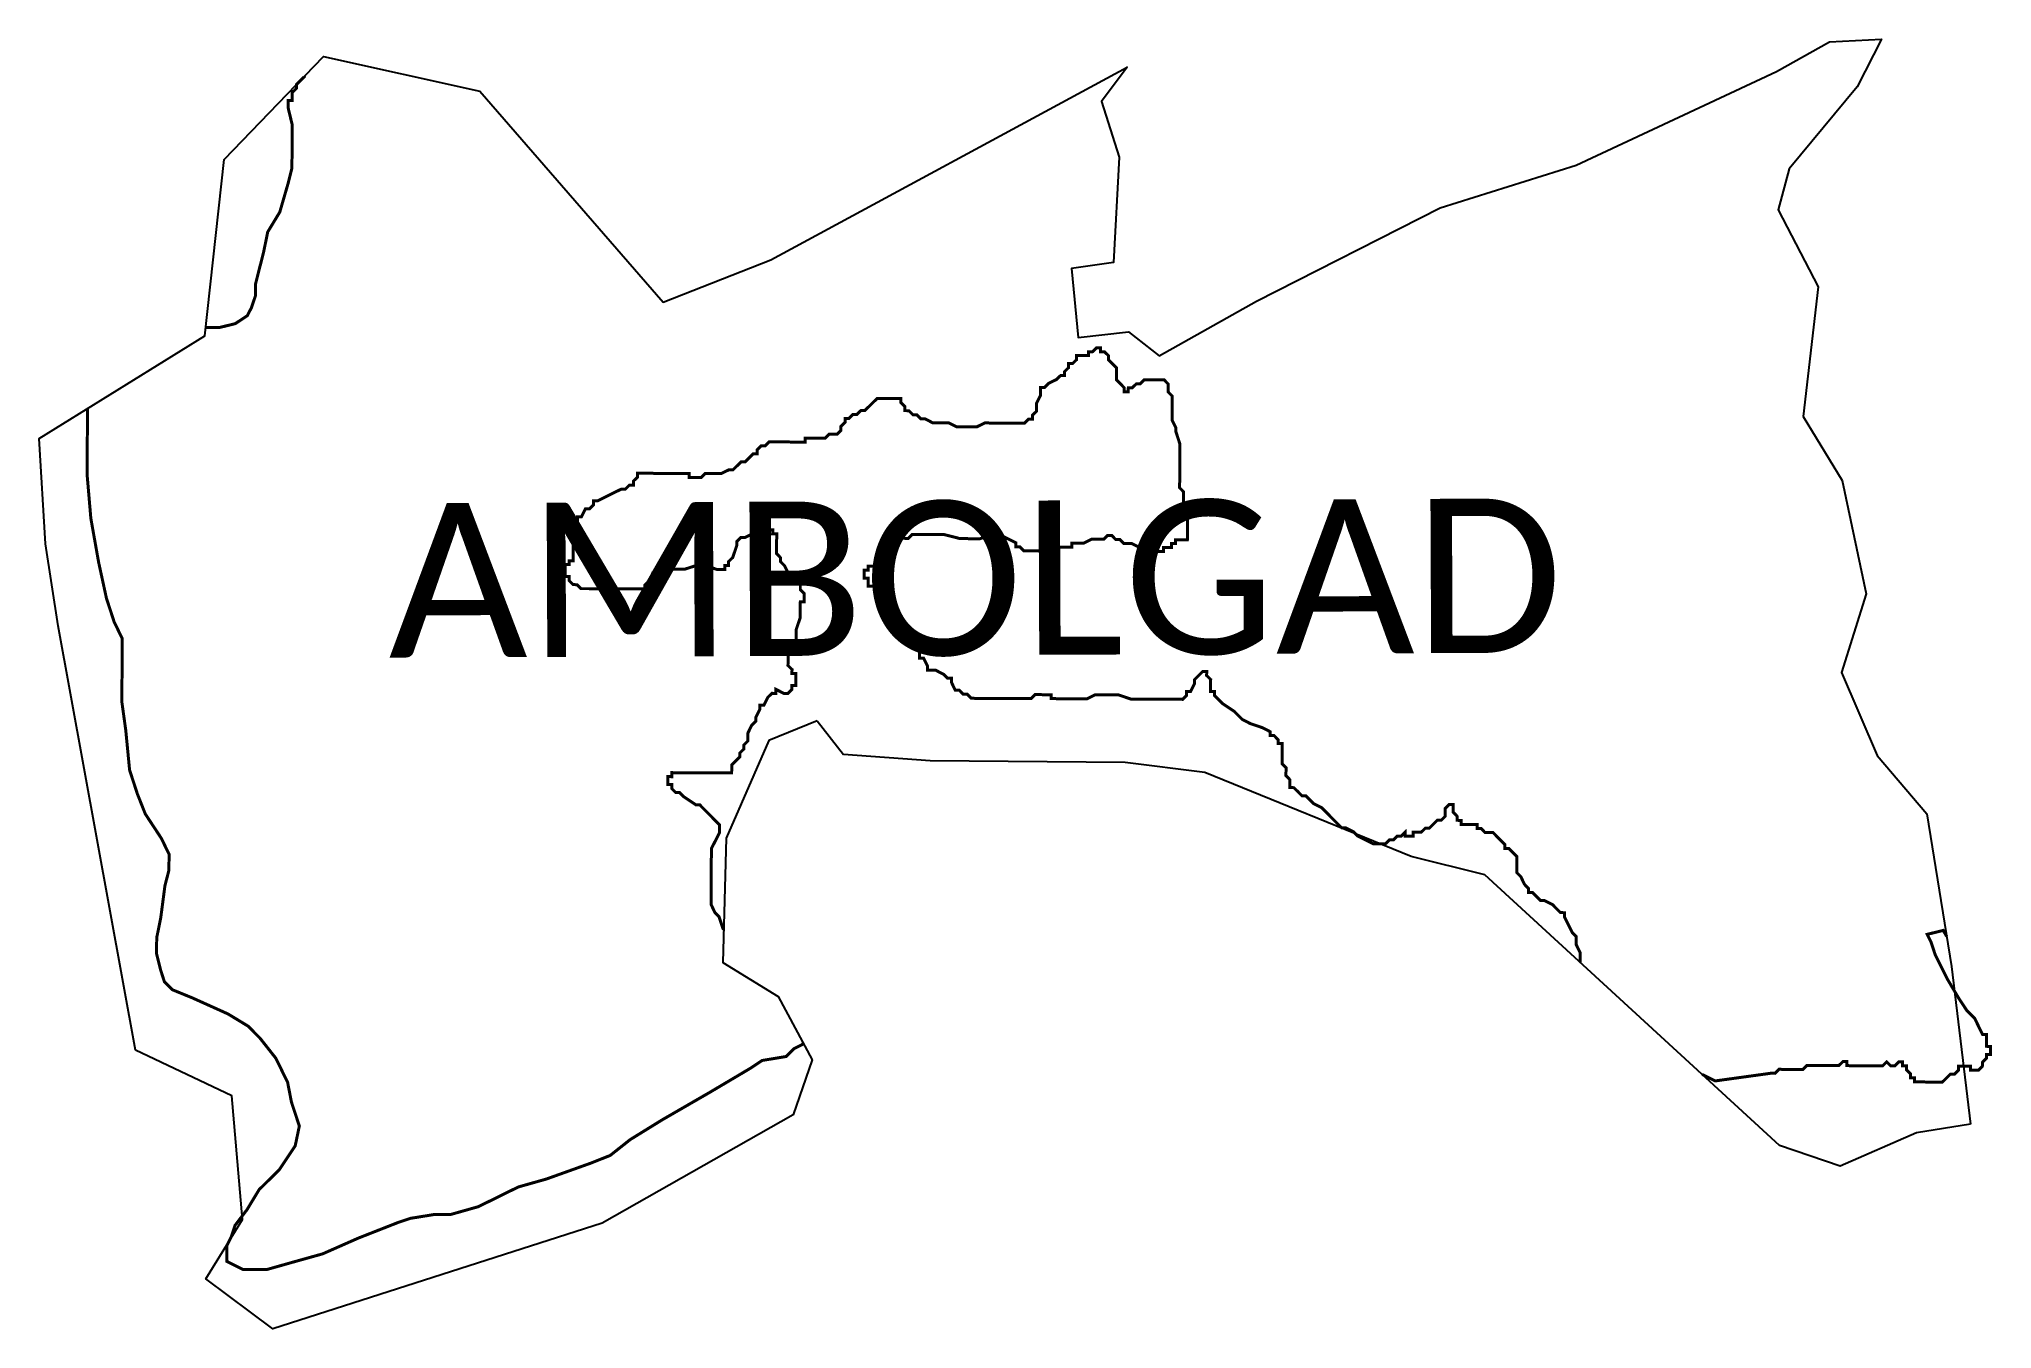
# Model space of a CAD drawing. Header units: metres. Extents: x 321038 to 323013, y 1840017 to 1841321.
import ezdxf

# ---------------------------------------------------------------- set-up
doc = ezdxf.new("R2010")
doc.units = ezdxf.units.M
for name, color, linetype in [('HAZARDS LINE', 1, 'Continuous'), ('village', 3, 'Continuous'), ('VILLAGE NAME', 250, 'Continuous')]:
    doc.layers.add(name, color=color, linetype=linetype)
doc.styles.get("Standard").update_dxf_attribs({"font": 'simplex.shx'})

msp = doc.modelspace()

# ---------------------------------------------------------------- linework, layer by layer
at = {"color": 3, "true_color": 0x00ff00, "flags": 128}
msp.add_lwpolyline([(321824.7, 1840632.3), (321851.5, 1840598.1)], dxfattribs=at)
at = {"layer": 'HAZARDS LINE', "lineweight": 18}
for points in [[(321206.4, 1841029.6, 3.03, 3.03, 0), (321208, 1841029.9, 3.03, 3.03, 0), (321220.2, 1841029.8, 3.03, 3.03, 0), (321236.3, 1841033.8, 3.03, 3.03, 0), (321248.4, 1841041.8, 3.03, 3.03, 0), (321252.5, 1841049.8, 3.03, 3.03, 0), (321256.6, 1841061.9, 3.03, 3.03, 0), (321256.7, 1841074, 3.03, 3.03, 0), (321260.8, 1841090.1, 3.03, 3.03, 0), (321264.9, 1841106.2, 3.03, 3.03, 0), (321269, 1841126.4, 3.03, 3.03, 0), (321281.2, 1841146.5, 3.03, 3.03, 0), (321289.4, 1841174.7, 3.03, 3.03, 0), (321293.5, 1841190.8, 3.03, 3.03, 0), (321293.6, 1841202.9, 3.03, 3.03, 0), (321293.7, 1841219.1, 3.03, 3.03, 0), (321293.7, 1841235.2, 3.03, 3.03, 0), (321289.8, 1841251.4, 3.03, 3.03, 0), (321289.8, 1841259.4, 3.03, 3.03, 0), (321293.9, 1841259.4, 3.03, 3.03, 0), (321293.9, 1841267.5, 3.03, 3.03, 0), (321298, 1841271.5, 3.03, 3.03, 0), (321298, 1841275.5, 3.03, 3.03, 0), (321302, 1841279.5, 3.03, 3.03, 0), (321306.1, 1841283.6, 3.03, 3.03, 0), (321306.1, 1841283.7, 3.03, 3.03, 0)], [(322596.6, 1840387.9, 3.03, 3.03, 0), (322596.7, 1840397.8, 3.03, 3.03, 0), (322592.7, 1840405.9, 3.03, 3.03, 0), (322592.7, 1840414, 3.03, 3.03, 0), (322588.7, 1840418, 3.03, 3.03, 0), (322584.7, 1840426.1, 3.03, 3.03, 0), (322580.7, 1840434.2, 3.03, 3.03, 0), (322580.7, 1840438.2, 3.03, 3.03, 0), (322576.7, 1840438.3, 3.03, 3.03, 0), (322572.7, 1840442.3, 3.03, 3.03, 0), (322568.7, 1840446.4, 3.03, 3.03, 0), (322560.6, 1840450.4, 3.03, 3.03, 0), (322556.6, 1840450.5, 3.03, 3.03, 0), (322552.6, 1840454.5, 3.03, 3.03, 0), (322548.6, 1840458.6, 3.03, 3.03, 0), (322544.5, 1840458.6, 3.03, 3.03, 0), (322544.5, 1840462.6, 3.03, 3.03, 0), (322540.5, 1840466.7, 3.03, 3.03, 0), (322536.5, 1840474.8, 3.03, 3.03, 0), (322532.5, 1840478.8, 3.03, 3.03, 0), (322532.5, 1840482.9, 3.03, 3.03, 0), (322532.6, 1840486.9, 3.03, 3.03, 0), (322532.6, 1840490.9, 3.03, 3.03, 0), (322532.6, 1840495, 3.03, 3.03, 0), (322528.6, 1840499, 3.03, 3.03, 0), (322524.6, 1840503.1, 3.03, 3.03, 0), (322520.5, 1840503.1, 3.03, 3.03, 0), (322520.6, 1840507.1, 3.03, 3.03, 0), (322516.5, 1840511.2, 3.03, 3.03, 0), (322512.5, 1840515.2, 3.03, 3.03, 0), (322508.5, 1840519.3, 3.03, 3.03, 0), (322504.5, 1840519.3, 3.03, 3.03, 0), (322500.4, 1840519.3, 3.03, 3.03, 0), (322496.4, 1840523.4, 3.03, 3.03, 0), (322492.4, 1840523.4, 3.03, 3.03, 0), (322492.4, 1840527.4, 3.03, 3.03, 0), (322488.4, 1840527.5, 3.03, 3.03, 0), (322484.3, 1840527.5, 3.03, 3.03, 0), (322480.3, 1840527.5, 3.03, 3.03, 0), (322476.3, 1840527.5, 3.03, 3.03, 0), (322476.3, 1840531.5, 3.03, 3.03, 0), (322472.3, 1840531.6, 3.03, 3.03, 0), (322472.3, 1840535.6, 3.03, 3.03, 0), (322468.3, 1840539.7, 3.03, 3.03, 0), (322468.3, 1840543.7, 3.03, 3.03, 0), (322468.3, 1840547.7, 3.03, 3.03, 0), (322464.3, 1840547.7, 3.03, 3.03, 0), (322460.2, 1840543.7, 3.03, 3.03, 0), (322460.2, 1840539.7, 3.03, 3.03, 0), (322460.2, 1840535.7, 3.03, 3.03, 0), (322456.1, 1840531.6, 3.03, 3.03, 0), (322452.1, 1840531.7, 3.03, 3.03, 0), (322448, 1840527.6, 3.03, 3.03, 0), (322444, 1840523.6, 3.03, 3.03, 0), (322440, 1840523.6, 3.03, 3.03, 0), (322435.9, 1840519.6, 3.03, 3.03, 0), (322431.9, 1840519.7, 3.03, 3.03, 0), (322427.8, 1840519.7, 3.03, 3.03, 0), (322427.8, 1840515.6, 3.03, 3.03, 0), (322423.8, 1840515.7, 3.03, 3.03, 0), (322419.8, 1840515.7, 3.03, 3.03, 0), (322419.8, 1840519.7, 3.03, 3.03, 0), (322415.7, 1840515.7, 3.03, 3.03, 0), (322411.7, 1840515.7, 3.03, 3.03, 0), (322407.6, 1840511.7, 3.03, 3.03, 0), (322403.6, 1840511.7, 3.03, 3.03, 0), (322399.5, 1840507.7, 3.03, 3.03, 0), (322395.5, 1840507.7, 3.03, 3.03, 0), (322391.5, 1840507.7, 3.03, 3.03, 0), (322387.4, 1840507.8, 3.03, 3.03, 0), (322379.4, 1840511.8, 3.03, 3.03, 0), (322371.3, 1840515.9, 3.03, 3.03, 0), (322367.3, 1840520, 3.03, 3.03, 0), (322359.3, 1840524, 3.03, 3.03, 0), (322355.3, 1840524.1, 3.03, 3.03, 0), (322347.2, 1840532.2, 3.03, 3.03, 0), (322339.2, 1840540.3, 3.03, 3.03, 0), (322335.2, 1840544.3, 3.03, 3.03, 0), (322327.1, 1840548.4, 3.03, 3.03, 0), (322323.1, 1840552.5, 3.03, 3.03, 0), (322319.1, 1840556.5, 3.03, 3.03, 0), (322315.1, 1840556.5, 3.03, 3.03, 0), (322311.1, 1840560.6, 3.03, 3.03, 0), (322307, 1840564.6, 3.03, 3.03, 0), (322303, 1840564.7, 3.03, 3.03, 0), (322303, 1840568.7, 3.03, 3.03, 0), (322303, 1840572.7, 3.03, 3.03, 0), (322299, 1840576.8, 3.03, 3.03, 0), (322299.1, 1840580.8, 3.03, 3.03, 0), (322299.1, 1840584.8, 3.03, 3.03, 0), (322295.1, 1840588.9, 3.03, 3.03, 0), (322295.1, 1840597, 3.03, 3.03, 0), (322295.1, 1840601, 3.03, 3.03, 0), (322295.1, 1840605, 3.03, 3.03, 0), (322295.2, 1840609.1, 3.03, 3.03, 0), (322291.1, 1840609.1, 3.03, 3.03, 0), (322291.1, 1840613.1, 3.03, 3.03, 0), (322287.1, 1840617.2, 3.03, 3.03, 0), (322283.1, 1840617.2, 3.03, 3.03, 0), (322283.1, 1840621.2, 3.03, 3.03, 0), (322275.1, 1840625.3, 3.03, 3.03, 0), (322263, 1840629.4, 3.03, 3.03, 0), (322254.9, 1840633.5, 3.03, 3.03, 0), (322250.9, 1840637.5, 3.03, 3.03, 0), (322246.9, 1840641.6, 3.03, 3.03, 0), (322234.8, 1840649.7, 3.03, 3.03, 0), (322230.8, 1840653.8, 3.03, 3.03, 0), (322226.8, 1840657.8, 3.03, 3.03, 0), (322226.8, 1840661.8, 3.03, 3.03, 0), (322222.8, 1840661.9, 3.03, 3.03, 0), (322222.8, 1840665.9, 3.03, 3.03, 0), (322222.8, 1840669.9, 3.03, 3.03, 0), (322222.9, 1840674, 3.03, 3.03, 0), (322218.8, 1840678, 3.03, 3.03, 0), (322218.9, 1840682.1, 3.03, 3.03, 0), (322214.8, 1840682.1, 3.03, 3.03, 0), (322210.8, 1840678.1, 3.03, 3.03, 0), (322206.7, 1840674, 3.03, 3.03, 0), (322206.7, 1840670, 3.03, 3.03, 0), (322202.6, 1840662, 3.03, 3.03, 0), (322198.6, 1840662, 3.03, 3.03, 0), (322198.6, 1840657.9, 3.03, 3.03, 0), (322194.5, 1840653.9, 3.03, 3.03, 0), (322190.5, 1840654, 3.03, 3.03, 0), (322186.5, 1840654, 3.03, 3.03, 0), (322178.4, 1840654, 3.03, 3.03, 0), (322166.3, 1840654.1, 3.03, 3.03, 0), (322162.3, 1840654.1, 3.03, 3.03, 0), (322158.2, 1840654.1, 3.03, 3.03, 0), (322154.2, 1840654.1, 3.03, 3.03, 0), (322150.2, 1840654.1, 3.03, 3.03, 0), (322146.1, 1840654.2, 3.03, 3.03, 0), (322142.1, 1840654.2, 3.03, 3.03, 0), (322130, 1840658.3, 3.03, 3.03, 0), (322126, 1840658.3, 3.03, 3.03, 0), (322121.9, 1840658.3, 3.03, 3.03, 0), (322113.9, 1840658.4, 3.03, 3.03, 0), (322109.8, 1840658.4, 3.03, 3.03, 0), (322105.8, 1840658.4, 3.03, 3.03, 0), (322097.7, 1840654.4, 3.03, 3.03, 0), (322093.7, 1840654.4, 3.03, 3.03, 0), (322089.6, 1840654.4, 3.03, 3.03, 0), (322081.6, 1840654.5, 3.03, 3.03, 0), (322077.5, 1840654.5, 3.03, 3.03, 0), (322073.5, 1840654.5, 3.03, 3.03, 0), (322065.4, 1840654.6, 3.03, 3.03, 0), (322061.4, 1840654.6, 3.03, 3.03, 0), (322061.4, 1840658.6, 3.03, 3.03, 0), (322057.4, 1840658.6, 3.03, 3.03, 0), (322053.4, 1840658.6, 3.03, 3.03, 0), (322049.3, 1840658.7, 3.03, 3.03, 0), (322045.3, 1840658.7, 3.03, 3.03, 0), (322041.2, 1840654.7, 3.03, 3.03, 0), (322037.2, 1840654.7, 3.03, 3.03, 0), (322033.2, 1840654.7, 3.03, 3.03, 0), (322029.1, 1840654.7, 3.03, 3.03, 0), (322025.1, 1840654.7, 3.03, 3.03, 0), (322017, 1840654.8, 3.03, 3.03, 0), (322009, 1840654.8, 3.03, 3.03, 0), (322000.9, 1840654.9, 3.03, 3.03, 0), (321996.9, 1840654.9, 3.03, 3.03, 0), (321992.8, 1840654.9, 3.03, 3.03, 0), (321988.8, 1840654.9, 3.03, 3.03, 0), (321984.8, 1840654.9, 3.03, 3.03, 0), (321980.7, 1840655, 3.03, 3.03, 0), (321976.7, 1840659, 3.03, 3.03, 0), (321972.7, 1840659, 3.03, 3.03, 0), (321968.7, 1840663.1, 3.03, 3.03, 0), (321964.6, 1840663.1, 3.03, 3.03, 0), (321960.6, 1840671.2, 3.03, 3.03, 0), (321960.7, 1840675.2, 3.03, 3.03, 0), (321956.6, 1840675.3, 3.03, 3.03, 0), (321952.6, 1840679.3, 3.03, 3.03, 0), (321944.6, 1840683.4, 3.03, 3.03, 0), (321940.5, 1840683.4, 3.03, 3.03, 0), (321936.5, 1840683.4, 3.03, 3.03, 0), (321936.5, 1840687.5, 3.03, 3.03, 0), (321932.5, 1840695.5, 3.03, 3.03, 0), (321928.5, 1840695.6, 3.03, 3.03, 0), (321928.5, 1840703.6, 3.03, 3.03, 0), (321924.5, 1840707.7, 3.03, 3.03, 0), (321924.5, 1840711.7, 3.03, 3.03, 0), (321924.6, 1840715.7, 3.03, 3.03, 0), (321924.6, 1840719.8, 3.03, 3.03, 0), (321920.6, 1840723.8, 3.03, 3.03, 0), (321912.5, 1840727.9, 3.03, 3.03, 0), (321912.5, 1840731.9, 3.03, 3.03, 0), (321908.5, 1840732, 3.03, 3.03, 0), (321904.5, 1840736, 3.03, 3.03, 0), (321900.5, 1840740.1, 3.03, 3.03, 0), (321892.4, 1840748.2, 3.03, 3.03, 0), (321892.5, 1840752.2, 3.03, 3.03, 0), (321888.5, 1840760.3, 3.03, 3.03, 0), (321884.5, 1840764.4, 3.03, 3.03, 0), (321884.5, 1840768.4, 3.03, 3.03, 0), (321876.4, 1840768.4, 3.03, 3.03, 0), (321876.4, 1840772.5, 3.03, 3.03, 0), (321876.4, 1840776.5, 3.03, 3.03, 0), (321872.4, 1840776.5, 3.03, 3.03, 0), (321872.4, 1840780.6, 3.03, 3.03, 0), (321872.4, 1840784.6, 3.03, 3.03, 0), (321876.5, 1840784.6, 3.03, 3.03, 0), (321876.5, 1840788.6, 3.03, 3.03, 0), (321880.5, 1840788.6, 3.03, 3.03, 0), (321884.6, 1840788.6, 3.03, 3.03, 0), (321888.6, 1840788.5, 3.03, 3.03, 0), (321888.6, 1840792.6, 3.03, 3.03, 0), (321888.6, 1840796.6, 3.03, 3.03, 0), (321892.7, 1840800.6, 3.03, 3.03, 0), (321896.8, 1840808.7, 3.03, 3.03, 0), (321900.8, 1840808.7, 3.03, 3.03, 0), (321900.8, 1840812.7, 3.03, 3.03, 0), (321904.9, 1840812.7, 3.03, 3.03, 0), (321908.9, 1840816.7, 3.03, 3.03, 0), (321912.9, 1840816.7, 3.03, 3.03, 0), (321917, 1840816.6, 3.03, 3.03, 0), (321921, 1840820.7, 3.03, 3.03, 0), (321925.1, 1840820.6, 3.03, 3.03, 0), (321933.1, 1840820.6, 3.03, 3.03, 0), (321945.2, 1840820.5, 3.03, 3.03, 0), (321953.3, 1840820.5, 3.03, 3.03, 0), (321969.4, 1840816.4, 3.03, 3.03, 0), (321973.4, 1840816.4, 3.03, 3.03, 0), (321981.5, 1840816.3, 3.03, 3.03, 0), (321989.6, 1840816.3, 3.03, 3.03, 0), (322001.7, 1840820.3, 3.03, 3.03, 0), (322005.7, 1840820.3, 3.03, 3.03, 0), (322009.8, 1840820.2, 3.03, 3.03, 0), (322017.8, 1840816.2, 3.03, 3.03, 0), (322025.9, 1840812.1, 3.03, 3.03, 0), (322025.8, 1840808.1, 3.03, 3.03, 0), (322029.9, 1840808, 3.03, 3.03, 0), (322033.9, 1840804, 3.03, 3.03, 0), (322037.9, 1840804, 3.03, 3.03, 0), (322042, 1840803.9, 3.03, 3.03, 0), (322050, 1840803.9, 3.03, 3.03, 0), (322054.1, 1840807.9, 3.03, 3.03, 0), (322066.2, 1840807.9, 3.03, 3.03, 0), (322070.2, 1840807.8, 3.03, 3.03, 0), (322074.3, 1840807.8, 3.03, 3.03, 0), (322078.3, 1840807.8, 3.03, 3.03, 0), (322082.3, 1840807.8, 3.03, 3.03, 0), (322082.3, 1840811.8, 3.03, 3.03, 0), (322090.4, 1840811.8, 3.03, 3.03, 0), (322094.4, 1840811.8, 3.03, 3.03, 0), (322102.5, 1840815.8, 3.03, 3.03, 0), (322106.6, 1840815.7, 3.03, 3.03, 0), (322114.6, 1840815.7, 3.03, 3.03, 0), (322118.7, 1840819.7, 3.03, 3.03, 0), (322122.7, 1840819.7, 3.03, 3.03, 0), (322126.7, 1840815.6, 3.03, 3.03, 0), (322130.8, 1840815.6, 3.03, 3.03, 0), (322134.8, 1840811.6, 3.03, 3.03, 0), (322138.8, 1840811.5, 3.03, 3.03, 0), (322142.8, 1840811.5, 3.03, 3.03, 0), (322150.9, 1840807.5, 3.03, 3.03, 0), (322154.9, 1840803.4, 3.03, 3.03, 0), (322158.9, 1840803.4, 3.03, 3.03, 0), (322163, 1840803.4, 3.03, 3.03, 0), (322167, 1840803.3, 3.03, 3.03, 0), (322171, 1840803.3, 3.03, 3.03, 0), (322175.1, 1840803.3, 3.03, 3.03, 0), (322175.1, 1840807.3, 3.03, 3.03, 0), (322179.1, 1840807.3, 3.03, 3.03, 0), (322183.2, 1840807.3, 3.03, 3.03, 0), (322183.2, 1840811.3, 3.03, 3.03, 0), (322187.2, 1840811.3, 3.03, 3.03, 0), (322187.2, 1840815.3, 3.03, 3.03, 0), (322191.3, 1840815.3, 3.03, 3.03, 0), (322195.3, 1840815.3, 3.03, 3.03, 0), (322199.3, 1840815.3, 3.03, 3.03, 0), (322199.4, 1840819.3, 3.03, 3.03, 0), (322199.4, 1840827.4, 3.03, 3.03, 0), (322199.4, 1840831.4, 3.03, 3.03, 0), (322199.4, 1840835.5, 3.03, 3.03, 0), (322195.5, 1840851.6, 3.03, 3.03, 0), (322195.5, 1840859.7, 3.03, 3.03, 0), (322195.5, 1840863.7, 3.03, 3.03, 0), (322191.5, 1840867.8, 3.03, 3.03, 0), (322191.5, 1840871.8, 3.03, 3.03, 0), (322191.6, 1840875.8, 3.03, 3.03, 0), (322191.6, 1840879.9, 3.03, 3.03, 0), (322191.6, 1840883.9, 3.03, 3.03, 0), (322191.6, 1840887.9, 3.03, 3.03, 0), (322191.6, 1840892, 3.03, 3.03, 0), (322191.7, 1840896, 3.03, 3.03, 0), (322191.7, 1840904.1, 3.03, 3.03, 0), (322191.7, 1840912.2, 3.03, 3.03, 0), (322187.8, 1840924.3, 3.03, 3.03, 0), (322187.8, 1840928.3, 3.03, 3.03, 0), (322183.8, 1840936.4, 3.03, 3.03, 0), (322183.8, 1840940.4, 3.03, 3.03, 0), (322183.8, 1840944.5, 3.03, 3.03, 0), (322183.9, 1840952.5, 3.03, 3.03, 0), (322183.9, 1840956.6, 3.03, 3.03, 0), (322183.9, 1840960.6, 3.03, 3.03, 0), (322179.9, 1840964.7, 3.03, 3.03, 0), (322179.9, 1840968.7, 3.03, 3.03, 0), (322179.9, 1840972.7, 3.03, 3.03, 0), (322175.9, 1840976.8, 3.03, 3.03, 0), (322171.9, 1840976.8, 3.03, 3.03, 0), (322167.8, 1840976.8, 3.03, 3.03, 0), (322159.8, 1840976.9, 3.03, 3.03, 0), (322155.7, 1840976.9, 3.03, 3.03, 0), (322151.7, 1840972.9, 3.03, 3.03, 0), (322147.7, 1840972.9, 3.03, 3.03, 0), (322143.6, 1840968.9, 3.03, 3.03, 0), (322139.6, 1840968.9, 3.03, 3.03, 0), (322139.5, 1840964.9, 3.03, 3.03, 0), (322135.5, 1840964.9, 3.03, 3.03, 0), (322135.5, 1840968.9, 3.03, 3.03, 0), (322131.5, 1840973, 3.03, 3.03, 0), (322127.5, 1840977, 3.03, 3.03, 0), (322127.5, 1840981, 3.03, 3.03, 0), (322127.5, 1840985.1, 3.03, 3.03, 0), (322127.6, 1840989.1, 3.03, 3.03, 0), (322123.5, 1840993.2, 3.03, 3.03, 0), (322119.5, 1840997.2, 3.03, 3.03, 0), (322119.6, 1841001.3, 3.03, 3.03, 0), (322115.5, 1841005.3, 3.03, 3.03, 0), (322111.5, 1841005.3, 3.03, 3.03, 0), (322111.5, 1841009.4, 3.03, 3.03, 0), (322107.5, 1841009.4, 3.03, 3.03, 0), (322103.4, 1841005.4, 3.03, 3.03, 0), (322099.4, 1841005.4, 3.03, 3.03, 0), (322099.4, 1841001.4, 3.03, 3.03, 0), (322095.4, 1841001.4, 3.03, 3.03, 0), (322087.3, 1841001.4, 3.03, 3.03, 0), (322087.3, 1840997.4, 3.03, 3.03, 0), (322083.2, 1840993.4, 3.03, 3.03, 0), (322079.2, 1840993.4, 3.03, 3.03, 0), (322079.2, 1840989.3, 3.03, 3.03, 0), (322075.1, 1840985.3, 3.03, 3.03, 0), (322075.1, 1840981.3, 3.03, 3.03, 0), (322071.1, 1840981.3, 3.03, 3.03, 0), (322067, 1840977.3, 3.03, 3.03, 0), (322058.9, 1840973.3, 3.03, 3.03, 0), (322054.9, 1840969.3, 3.03, 3.03, 0), (322050.8, 1840969.3, 3.03, 3.03, 0), (322050.8, 1840965.3, 3.03, 3.03, 0), (322050.8, 1840961.2, 3.03, 3.03, 0), (322046.7, 1840953.2, 3.03, 3.03, 0), (322046.7, 1840949.2, 3.03, 3.03, 0), (322046.7, 1840945.1, 3.03, 3.03, 0), (322042.6, 1840941.1, 3.03, 3.03, 0), (322042.6, 1840937.1, 3.03, 3.03, 0), (322038.6, 1840937.1, 3.03, 3.03, 0), (322034.5, 1840933.1, 3.03, 3.03, 0), (322030.5, 1840933.1, 3.03, 3.03, 0), (322026.4, 1840933.1, 3.03, 3.03, 0), (322022.4, 1840933.1, 3.03, 3.03, 0), (322018.4, 1840933.2, 3.03, 3.03, 0), (322010.3, 1840933.2, 3.03, 3.03, 0), (322006.3, 1840933.2, 3.03, 3.03, 0), (322002.2, 1840933.2, 3.03, 3.03, 0), (321998.2, 1840933.3, 3.03, 3.03, 0), (321994.2, 1840933.3, 3.03, 3.03, 0), (321986.1, 1840929.3, 3.03, 3.03, 0), (321982.1, 1840929.3, 3.03, 3.03, 0), (321978, 1840929.3, 3.03, 3.03, 0), (321970, 1840929.4, 3.03, 3.03, 0), (321965.9, 1840929.4, 3.03, 3.03, 0), (321957.9, 1840933.4, 3.03, 3.03, 0), (321949.8, 1840933.5, 3.03, 3.03, 0), (321945.8, 1840933.5, 3.03, 3.03, 0), (321941.7, 1840933.5, 3.03, 3.03, 0), (321933.7, 1840937.6, 3.03, 3.03, 0), (321929.7, 1840937.6, 3.03, 3.03, 0), (321925.6, 1840941.7, 3.03, 3.03, 0), (321921.6, 1840941.7, 3.03, 3.03, 0), (321917.6, 1840945.7, 3.03, 3.03, 0), (321913.6, 1840945.8, 3.03, 3.03, 0), (321913.6, 1840949.8, 3.03, 3.03, 0), (321909.6, 1840953.9, 3.03, 3.03, 0), (321909.6, 1840957.9, 3.03, 3.03, 0), (321905.6, 1840957.9, 3.03, 3.03, 0), (321901.5, 1840957.9, 3.03, 3.03, 0), (321893.5, 1840958, 3.03, 3.03, 0), (321889.4, 1840958, 3.03, 3.03, 0), (321885.4, 1840958, 3.03, 3.03, 0), (321881.3, 1840954, 3.03, 3.03, 0), (321873.2, 1840946, 3.03, 3.03, 0), (321869.2, 1840946, 3.03, 3.03, 0), (321865.1, 1840942, 3.03, 3.03, 0), (321861.1, 1840942, 3.03, 3.03, 0), (321857.1, 1840938, 3.03, 3.03, 0), (321853, 1840938, 3.03, 3.03, 0), (321853, 1840934, 3.03, 3.03, 0), (321848.9, 1840929.9, 3.03, 3.03, 0), (321848.9, 1840925.9, 3.03, 3.03, 0), (321844.9, 1840921.9, 3.03, 3.03, 0), (321840.8, 1840921.9, 3.03, 3.03, 0), (321836.8, 1840921.9, 3.03, 3.03, 0), (321832.8, 1840917.9, 3.03, 3.03, 0), (321828.7, 1840917.9, 3.03, 3.03, 0), (321824.7, 1840918, 3.03, 3.03, 0), (321816.6, 1840918, 3.03, 3.03, 0), (321812.6, 1840918, 3.03, 3.03, 0), (321812.6, 1840914, 3.03, 3.03, 0), (321808.5, 1840914, 3.03, 3.03, 0), (321804.5, 1840914, 3.03, 3.03, 0), (321800.5, 1840914, 3.03, 3.03, 0), (321796.4, 1840914.1, 3.03, 3.03, 0), (321788.4, 1840914.1, 3.03, 3.03, 0), (321784.3, 1840914.1, 3.03, 3.03, 0), (321780.3, 1840914.1, 3.03, 3.03, 0), (321776.3, 1840914.2, 3.03, 3.03, 0), (321772.2, 1840910.1, 3.03, 3.03, 0), (321768.2, 1840910.2, 3.03, 3.03, 0), (321764.1, 1840906.1, 3.03, 3.03, 0), (321764.1, 1840902.1, 3.03, 3.03, 0), (321760.1, 1840902.1, 3.03, 3.03, 0), (321756, 1840898.1, 3.03, 3.03, 0), (321752, 1840894.1, 3.03, 3.03, 0), (321747.9, 1840894.1, 3.03, 3.03, 0), (321743.9, 1840890.1, 3.03, 3.03, 0), (321739.8, 1840886.1, 3.03, 3.03, 0), (321735.8, 1840886.1, 3.03, 3.03, 0), (321727.7, 1840882.1, 3.03, 3.03, 0), (321719.6, 1840882.1, 3.03, 3.03, 0), (321711.6, 1840882.2, 3.03, 3.03, 0), (321707.5, 1840878.2, 3.03, 3.03, 0), (321699.4, 1840878.2, 3.03, 3.03, 0), (321695.4, 1840878.2, 3.03, 3.03, 0), (321695.4, 1840882.3, 3.03, 3.03, 0), (321691.4, 1840882.3, 3.03, 3.03, 0), (321687.4, 1840882.3, 3.03, 3.03, 0), (321683.3, 1840882.3, 3.03, 3.03, 0), (321679.3, 1840882.3, 3.03, 3.03, 0), (321675.3, 1840882.4, 3.03, 3.03, 0), (321671.2, 1840882.4, 3.03, 3.03, 0), (321663.2, 1840882.4, 3.03, 3.03, 0), (321659.1, 1840882.4, 3.03, 3.03, 0), (321655.1, 1840882.5, 3.03, 3.03, 0), (321651.1, 1840882.5, 3.03, 3.03, 0), (321647, 1840882.5, 3.03, 3.03, 0), (321643, 1840882.5, 3.03, 3.03, 0), (321643, 1840878.5, 3.03, 3.03, 0), (321638.9, 1840874.5, 3.03, 3.03, 0), (321638.9, 1840870.4, 3.03, 3.03, 0), (321634.9, 1840870.5, 3.03, 3.03, 0), (321630.8, 1840866.4, 3.03, 3.03, 0), (321626.8, 1840866.5, 3.03, 3.03, 0), (321618.7, 1840862.5, 3.03, 3.03, 0), (321602.5, 1840854.5, 3.03, 3.03, 0), (321598.5, 1840854.5, 3.03, 3.03, 0), (321598.5, 1840850.5, 3.03, 3.03, 0), (321594.4, 1840846.4, 3.03, 3.03, 0), (321590.4, 1840846.5, 3.03, 3.03, 0), (321586.3, 1840838.4, 3.03, 3.03, 0), (321582.3, 1840838.4, 3.03, 3.03, 0), (321582.3, 1840834.4, 3.03, 3.03, 0), (321582.2, 1840830.4, 3.03, 3.03, 0), (321582.2, 1840826.3, 3.03, 3.03, 0), (321578.2, 1840822.3, 3.03, 3.03, 0), (321578.1, 1840818.3, 3.03, 3.03, 0), (321578.1, 1840810.2, 3.03, 3.03, 0), (321578.1, 1840806.2, 3.03, 3.03, 0), (321578.1, 1840802.1, 3.03, 3.03, 0), (321578, 1840798.1, 3.03, 3.03, 0), (321578, 1840794.1, 3.03, 3.03, 0), (321574, 1840794.1, 3.03, 3.03, 0), (321574, 1840790.1, 3.03, 3.03, 0), (321569.9, 1840790.1, 3.03, 3.03, 0), (321569.9, 1840786, 3.03, 3.03, 0), (321569.9, 1840782, 3.03, 3.03, 0), (321569.9, 1840778, 3.03, 3.03, 0), (321573.9, 1840778, 3.03, 3.03, 0), (321573.9, 1840773.9, 3.03, 3.03, 0), (321577.9, 1840769.9, 3.03, 3.03, 0), (321581.9, 1840769.8, 3.03, 3.03, 0), (321586, 1840765.8, 3.03, 3.03, 0), (321590, 1840765.8, 3.03, 3.03, 0), (321594, 1840765.8, 3.03, 3.03, 0), (321598.1, 1840765.7, 3.03, 3.03, 0), (321606.1, 1840765.7, 3.03, 3.03, 0), (321610.2, 1840765.7, 3.03, 3.03, 0), (321618.2, 1840765.6, 3.03, 3.03, 0), (321626.3, 1840765.6, 3.03, 3.03, 0), (321634.4, 1840765.6, 3.03, 3.03, 0), (321638.4, 1840765.5, 3.03, 3.03, 0), (321642.4, 1840765.5, 3.03, 3.03, 0), (321646.5, 1840765.5, 3.03, 3.03, 0), (321650.5, 1840765.5, 3.03, 3.03, 0), (321650.5, 1840769.5, 3.03, 3.03, 0), (321654.6, 1840773.5, 3.03, 3.03, 0), (321658.6, 1840777.5, 3.03, 3.03, 0), (321658.6, 1840781.6, 3.03, 3.03, 0), (321662.7, 1840781.6, 3.03, 3.03, 0), (321666.7, 1840781.5, 3.03, 3.03, 0), (321670.8, 1840785.6, 3.03, 3.03, 0), (321678.8, 1840785.5, 3.03, 3.03, 0), (321686.9, 1840785.5, 3.03, 3.03, 0), (321690.9, 1840785.5, 3.03, 3.03, 0), (321703.1, 1840789.4, 3.03, 3.03, 0), (321707.1, 1840789.4, 3.03, 3.03, 0), (321711.1, 1840789.4, 3.03, 3.03, 0), (321723.2, 1840785.3, 3.03, 3.03, 0), (321727.2, 1840785.3, 3.03, 3.03, 0), (321731.3, 1840785.3, 3.03, 3.03, 0), (321731.3, 1840789.3, 3.03, 3.03, 0), (321735.3, 1840789.3, 3.03, 3.03, 0), (321735.3, 1840793.3, 3.03, 3.03, 0), (321739.4, 1840797.3, 3.03, 3.03, 0), (321743.5, 1840809.4, 3.03, 3.03, 0), (321743.5, 1840813.4, 3.03, 3.03, 0), (321747.6, 1840817.5, 3.03, 3.03, 0), (321751.6, 1840817.4, 3.03, 3.03, 0), (321759.7, 1840821.4, 3.03, 3.03, 0), (321763.7, 1840821.4, 3.03, 3.03, 0), (321767.7, 1840821.4, 3.03, 3.03, 0), (321771.8, 1840825.4, 3.03, 3.03, 0), (321775.8, 1840825.4, 3.03, 3.03, 0), (321779.9, 1840825.4, 3.03, 3.03, 0), (321779.8, 1840821.3, 3.03, 3.03, 0), (321783.9, 1840821.3, 3.03, 3.03, 0), (321783.9, 1840817.3, 3.03, 3.03, 0), (321783.8, 1840813.3, 3.03, 3.03, 0), (321783.8, 1840809.2, 3.03, 3.03, 0), (321783.8, 1840805.2, 3.03, 3.03, 0), (321783.8, 1840801.2, 3.03, 3.03, 0), (321787.8, 1840797.1, 3.03, 3.03, 0), (321787.8, 1840793.1, 3.03, 3.03, 0), (321791.8, 1840789, 3.03, 3.03, 0), (321795.8, 1840780.9, 3.03, 3.03, 0), (321799.8, 1840780.9, 3.03, 3.03, 0), (321799.8, 1840776.9, 3.03, 3.03, 0), (321803.8, 1840776.8, 3.03, 3.03, 0), (321807.8, 1840772.8, 3.03, 3.03, 0), (321807.8, 1840768.8, 3.03, 3.03, 0), (321807.8, 1840764.7, 3.03, 3.03, 0), (321811.8, 1840760.7, 3.03, 3.03, 0), (321811.8, 1840752.6, 3.03, 3.03, 0), (321807.8, 1840752.6, 3.03, 3.03, 0), (321807.7, 1840744.6, 3.03, 3.03, 0), (321807.7, 1840736.5, 3.03, 3.03, 0), (321803.6, 1840724.4, 3.03, 3.03, 0), (321803.6, 1840720.4, 3.03, 3.03, 0), (321803.5, 1840716.3, 3.03, 3.03, 0), (321803.5, 1840712.3, 3.03, 3.03, 0), (321799.5, 1840704.2, 3.03, 3.03, 0), (321795.4, 1840700.2, 3.03, 3.03, 0), (321795.4, 1840696.2, 3.03, 3.03, 0), (321795.4, 1840692.2, 3.03, 3.03, 0), (321795.3, 1840688.1, 3.03, 3.03, 0), (321799.4, 1840684.1, 3.03, 3.03, 0), (321799.3, 1840680, 3.03, 3.03, 0), (321803.4, 1840680, 3.03, 3.03, 0), (321803.4, 1840676, 3.03, 3.03, 0), (321803.3, 1840672, 3.03, 3.03, 0), (321803.3, 1840667.9, 3.03, 3.03, 0), (321799.3, 1840667.9, 3.03, 3.03, 0), (321799.3, 1840663.9, 3.03, 3.03, 0), (321795.2, 1840659.9, 3.03, 3.03, 0), (321791.2, 1840659.9, 3.03, 3.03, 0), (321783.1, 1840664, 3.03, 3.03, 0), (321783.1, 1840659.9, 3.03, 3.03, 0), (321779.1, 1840660, 3.03, 3.03, 0), (321775, 1840656, 3.03, 3.03, 0), (321770.9, 1840647.9, 3.03, 3.03, 0), (321766.9, 1840647.9, 3.03, 3.03, 0), (321766.9, 1840643.9, 3.03, 3.03, 0), (321762.8, 1840635.8, 3.03, 3.03, 0), (321762.8, 1840631.8, 3.03, 3.03, 0), (321758.7, 1840627.8, 3.03, 3.03, 0), (321754.7, 1840619.7, 3.03, 3.03, 0), (321754.7, 1840615.7, 3.03, 3.03, 0), (321754.6, 1840611.7, 3.03, 3.03, 0), (321750.6, 1840607.7, 3.03, 3.03, 0), (321750.6, 1840603.6, 3.03, 3.03, 0), (321746.5, 1840599.6, 3.03, 3.03, 0), (321746.5, 1840595.6, 3.03, 3.03, 0), (321742.4, 1840591.6, 3.03, 3.03, 0), (321738.4, 1840587.5, 3.03, 3.03, 0), (321738.4, 1840583.5, 3.03, 3.03, 0), (321738.3, 1840579.5, 3.03, 3.03, 0), (321734.3, 1840579.5, 3.03, 3.03, 0), (321730.3, 1840579.5, 3.03, 3.03, 0), (321722.2, 1840579.6, 3.03, 3.03, 0), (321718.2, 1840579.6, 3.03, 3.03, 0), (321714.1, 1840579.6, 3.03, 3.03, 0), (321706.1, 1840579.6, 3.03, 3.03, 0), (321702, 1840579.6, 3.03, 3.03, 0), (321694, 1840579.7, 3.03, 3.03, 0), (321689.9, 1840579.7, 3.03, 3.03, 0), (321685.9, 1840579.7, 3.03, 3.03, 0), (321681.9, 1840579.7, 3.03, 3.03, 0), (321677.8, 1840579.8, 3.03, 3.03, 0), (321677.8, 1840575.7, 3.03, 3.03, 0), (321673.8, 1840575.8, 3.03, 3.03, 0), (321673.8, 1840571.7, 3.03, 3.03, 0), (321673.7, 1840567.7, 3.03, 3.03, 0), (321677.8, 1840567.7, 3.03, 3.03, 0), (321677.8, 1840563.6, 3.03, 3.03, 0), (321681.8, 1840559.6, 3.03, 3.03, 0), (321685.8, 1840559.6, 3.03, 3.03, 0), (321689.8, 1840555.5, 3.03, 3.03, 0), (321701.9, 1840547.4, 3.03, 3.03, 0), (321705.9, 1840547.4, 3.03, 3.03, 0), (321709.9, 1840543.3, 3.03, 3.03, 0), (321718, 1840535.2, 3.03, 3.03, 0), (321722, 1840531.1, 3.03, 3.03, 0), (321726, 1840527.1, 3.03, 3.03, 0), (321726, 1840523.1, 3.03, 3.03, 0), (321726, 1840519, 3.03, 3.03, 0), (321721.9, 1840511, 3.03, 3.03, 0), (321717.8, 1840502.9, 3.03, 3.03, 0), (321717.8, 1840498.9, 3.03, 3.03, 0), (321717.8, 1840494.8, 3.03, 3.03, 0), (321717.7, 1840490.8, 3.03, 3.03, 0), (321717.7, 1840478.7, 3.03, 3.03, 0), (321717.6, 1840458.5, 3.03, 3.03, 0), (321717.5, 1840446.4, 3.03, 3.03, 0), (321721.5, 1840438.3, 3.03, 3.03, 0), (321725.5, 1840434.3, 3.03, 3.03, 0), (321729.5, 1840422.2, 3.03, 3.03, 0), (321730.3, 1840421.4, 3.03, 3.03, 0)], [(321810.7, 1840306.4, 3.03, 3.03, 0), (321809.6, 1840304.8, 3.03, 3.03, 0), (321801.5, 1840300.8, 3.03, 3.03, 0), (321793.4, 1840292.8, 3.03, 3.03, 0), (321769.2, 1840288.8, 3.03, 3.03, 0), (321757.1, 1840280.8, 3.03, 3.03, 0), (321716.6, 1840256.8, 3.03, 3.03, 0), (321668.1, 1840228.8, 3.03, 3.03, 0), (321635.7, 1840208.8, 3.03, 3.03, 0), (321615.5, 1840192.8, 3.03, 3.03, 0), (321595.3, 1840184.8, 3.03, 3.03, 0), (321550.8, 1840168.9, 3.03, 3.03, 0), (321522.5, 1840160.9, 3.03, 3.03, 0), (321482.1, 1840141, 3.03, 3.03, 0), (321453.8, 1840133, 3.03, 3.03, 0), (321437.7, 1840133.1, 3.03, 3.03, 0), (321413.5, 1840129.2, 3.03, 3.03, 0), (321401.4, 1840125.2, 3.03, 3.03, 0), (321360.9, 1840109.3, 3.03, 3.03, 0), (321324.6, 1840093.3, 3.03, 3.03, 0), (321296.3, 1840085.4, 3.03, 3.03, 0), (321268, 1840077.4, 3.03, 3.03, 0), (321243.8, 1840077.5, 3.03, 3.03, 0), (321235.8, 1840081.6, 3.03, 3.03, 0), (321227.7, 1840085.7, 3.03, 3.03, 0), (321227.7, 1840093.8, 3.03, 3.03, 0), (321227.8, 1840101.8, 3.03, 3.03, 0), (321231.9, 1840109.9, 3.03, 3.03, 0), (321235.9, 1840122, 3.03, 3.03, 0), (321248.1, 1840138, 3.03, 3.03, 0), (321260.3, 1840158.2, 3.03, 3.03, 0), (321280.6, 1840178.2, 3.03, 3.03, 0), (321288.7, 1840190.3, 3.03, 3.03, 0), (321296.8, 1840202.4, 3.03, 3.03, 0), (321301, 1840222.5, 3.03, 3.03, 0), (321293, 1840246.8, 3.03, 3.03, 0), (321289.1, 1840266.9, 3.03, 3.03, 0), (321277.1, 1840291.2, 3.03, 3.03, 0), (321261.1, 1840311.5, 3.03, 3.03, 0), (321249, 1840323.6, 3.03, 3.03, 0), (321228.9, 1840335.8, 3.03, 3.03, 0), (321192.7, 1840352.1, 3.03, 3.03, 0), (321172.6, 1840360.3, 3.03, 3.03, 0), (321164.5, 1840368.4, 3.03, 3.03, 0), (321160.6, 1840380.5, 3.03, 3.03, 0), (321156.6, 1840396.7, 3.03, 3.03, 0), (321156.7, 1840412.8, 3.03, 3.03, 0), (321160.8, 1840433, 3.03, 3.03, 0), (321165, 1840465.2, 3.03, 3.03, 0), (321169.1, 1840481.4, 3.03, 3.03, 0), (321169.2, 1840497.5, 3.03, 3.03, 0), (321161.2, 1840513.7, 3.03, 3.03, 0), (321145.2, 1840538, 3.03, 3.03, 0), (321137.2, 1840558.2, 3.03, 3.03, 0), (321129.3, 1840582.4, 3.03, 3.03, 0), (321125.4, 1840622.8, 3.03, 3.03, 0), (321121.5, 1840651, 3.03, 3.03, 0), (321121.7, 1840695.4, 3.03, 3.03, 0), (321121.8, 1840715.6, 3.03, 3.03, 0), (321113.8, 1840731.8, 3.03, 3.03, 0), (321105.9, 1840756, 3.03, 3.03, 0), (321098, 1840792.3, 3.03, 3.03, 0), (321090.1, 1840836.8, 3.03, 3.03, 0), (321086.3, 1840881.2, 3.03, 3.03, 0), (321086.5, 1840909.4, 3.03, 3.03, 0), (321086.6, 1840937.6, 3.03, 3.03, 0), (321086.6, 1840947.9, 3.03, 3.03, 0)], [(322967.5, 1840414.1, 3.03, 3.03, 0), (322963.9, 1840420.3, 3.03, 3.03, 0), (322947.7, 1840416.3, 3.03, 3.03, 0), (322951.7, 1840408.2, 3.03, 3.03, 0), (322955.7, 1840396.1, 3.03, 3.03, 0), (322967.7, 1840371.8, 3.03, 3.03, 0), (322979.7, 1840351.6, 3.03, 3.03, 0), (322987.7, 1840339.5, 3.03, 3.03, 0), (322995.7, 1840331.4, 3.03, 3.03, 0), (323003.7, 1840315.2, 3.03, 3.03, 0), (323007.7, 1840315.2, 3.03, 3.03, 0), (323007.7, 1840311.1, 3.03, 3.03, 0), (323007.7, 1840307.1, 3.03, 3.03, 0), (323007.7, 1840303.1, 3.03, 3.03, 0), (323011.7, 1840303, 3.03, 3.03, 0), (323011.7, 1840299, 3.03, 3.03, 0), (323011.7, 1840295, 3.03, 3.03, 0), (323007.6, 1840295, 3.03, 3.03, 0), (323007.6, 1840291, 3.03, 3.03, 0), (323003.6, 1840286.9, 3.03, 3.03, 0), (323003.5, 1840282.9, 3.03, 3.03, 0), (322999.5, 1840278.9, 3.03, 3.03, 0), (322995.4, 1840278.9, 3.03, 3.03, 0), (322991.4, 1840278.9, 3.03, 3.03, 0), (322991.4, 1840283, 3.03, 3.03, 0), (322987.4, 1840283, 3.03, 3.03, 0), (322983.4, 1840283, 3.03, 3.03, 0), (322979.3, 1840283, 3.03, 3.03, 0), (322979.3, 1840279, 3.03, 3.03, 0), (322975.3, 1840275, 3.03, 3.03, 0), (322971.2, 1840275, 3.03, 3.03, 0), (322967.2, 1840271, 3.03, 3.03, 0), (322963.1, 1840267, 3.03, 3.03, 0), (322959.1, 1840267, 3.03, 3.03, 0), (322955.1, 1840267, 3.03, 3.03, 0), (322951, 1840267, 3.03, 3.03, 0), (322947, 1840267, 3.03, 3.03, 0), (322943, 1840267.1, 3.03, 3.03, 0), (322938.9, 1840267.1, 3.03, 3.03, 0), (322934.9, 1840267.1, 3.03, 3.03, 0), (322934.9, 1840271.1, 3.03, 3.03, 0), (322930.9, 1840271.1, 3.03, 3.03, 0), (322930.9, 1840275.2, 3.03, 3.03, 0), (322926.9, 1840279.2, 3.03, 3.03, 0), (322926.9, 1840283.3, 3.03, 3.03, 0), (322922.9, 1840283.3, 3.03, 3.03, 0), (322922.9, 1840287.3, 3.03, 3.03, 0), (322918.8, 1840287.3, 3.03, 3.03, 0), (322914.8, 1840283.3, 3.03, 3.03, 0), (322910.8, 1840283.3, 3.03, 3.03, 0), (322906.7, 1840287.4, 3.03, 3.03, 0), (322902.7, 1840283.4, 3.03, 3.03, 0), (322898.7, 1840283.4, 3.03, 3.03, 0), (322894.6, 1840283.4, 3.03, 3.03, 0), (322890.6, 1840283.4, 3.03, 3.03, 0), (322886.6, 1840283.5, 3.03, 3.03, 0), (322882.5, 1840283.5, 3.03, 3.03, 0), (322878.5, 1840283.5, 3.03, 3.03, 0), (322874.5, 1840283.5, 3.03, 3.03, 0), (322870.4, 1840283.5, 3.03, 3.03, 0), (322866.4, 1840283.6, 3.03, 3.03, 0), (322866.4, 1840287.6, 3.03, 3.03, 0), (322862.4, 1840287.6, 3.03, 3.03, 0), (322858.3, 1840283.6, 3.03, 3.03, 0), (322850.3, 1840283.6, 3.03, 3.03, 0), (322842.2, 1840283.7, 3.03, 3.03, 0), (322834.1, 1840283.7, 3.03, 3.03, 0), (322830.1, 1840283.7, 3.03, 3.03, 0), (322826.1, 1840283.8, 3.03, 3.03, 0), (322822, 1840279.7, 3.03, 3.03, 0), (322818, 1840279.8, 3.03, 3.03, 0), (322813.9, 1840279.8, 3.03, 3.03, 0), (322809.9, 1840279.8, 3.03, 3.03, 0), (322805.9, 1840279.8, 3.03, 3.03, 0), (322801.8, 1840279.8, 3.03, 3.03, 0), (322797.8, 1840279.9, 3.03, 3.03, 0), (322793.7, 1840275.8, 3.03, 3.03, 0), (322789.7, 1840275.9, 3.03, 3.03, 0), (322761.5, 1840272, 3.03, 3.03, 0), (322733.2, 1840268.1, 3.03, 3.03, 0), (322725.1, 1840272.1, 3.03, 3.03, 0), (322720.1, 1840274.7, 3.03, 3.03, 0)]]:
    msp.add_lwpolyline(points, format="xyseb", dxfattribs=at)
at = {"layer": 'village', "color": 3, "true_color": 0x00ff00}
for points in [[(321824.7, 1840632.3, 0), (321776.1, 1840612.3, 0), (321732.7, 1840513.5, 0), (321729.4, 1840388, 0), (321785.3, 1840353.6, 0), (321819.8, 1840289.5, 0), (321800.4, 1840234, 0), (321607.5, 1840124.3, 0), (321274.3, 1840017.4, 0), (321206.5, 1840068.1, 0), (321243.4, 1840128.1, 0), (321232.7, 1840253.1, 0), (321135.3, 1840299.2, 0), (321057.2, 1840728.3, 0), (321044.2, 1840811.2, 0), (321037.7, 1840917.6, 0), (321205.5, 1841021.4, 0), (321224.8, 1841199.6, 0), (321325.5, 1841303.8, 0), (321483.5, 1841268.7, 0), (321669.2, 1841055.3, 0), (321778, 1841098.2, 0), (322138.5, 1841293, 0), (322112.4, 1841258.3, 0), (322130.2, 1841202.1, 0), (322124.7, 1841095.4, 0), (322082.1, 1841089.5, 0), (322088.7, 1841019.8, 0), (322139.7, 1841025.5, 0), (322170.7, 1841001.3, 0), (322269.2, 1841056.6, 0), (322455.1, 1841150.9, 0), (322592.5, 1841193.9, 0), (322795.4, 1841288.7, 0), (322849, 1841318.5, 0), (322901.4, 1841321.4, 0), (322876.9, 1841273.2, 0), (322808, 1841190.2, 0), (322797.1, 1841148.7, 0), (322837.3, 1841070.9, 0), (322822.4, 1840939.7, 0), (322861.8, 1840875.3, 0), (322886, 1840760.6, 0), (322860.9, 1840681, 0), (322897.1, 1840597, 0), (322947.4, 1840538, 0), (322972.4, 1840383.8, 0), (322991.4, 1840224.3, 0)], [(322991.4, 1840224.3, 0), (322936.8, 1840215.6, 0), (322859.6, 1840182, 0), (322798.4, 1840202.9, 0), (322500.2, 1840476.4, 0), (322425.7, 1840495.1, 0), (322217.1, 1840579.9, 0), (322136.5, 1840589.9, 0), (321939.2, 1840591.7, 0), (321851.5, 1840598.1, 0)]]:
    msp.add_polyline3d(points, dxfattribs=at)

# ---------------------------------------------------------------- texts
at = {"layer": 'VILLAGE NAME', "insert": (321390.7, 1840852.1), "char_height": 155.989, "attachment_point": 1, "rotation": 0.2435}
msp.add_mtext_dynamic_manual_height_columns('{\\fCalibri|b0|i0|c0|p34;AMBOLGAD}', width=1385.684, gutter_width=779.9, heights=[0], dxfattribs=at)

doc.saveas('drawing.dxf')
